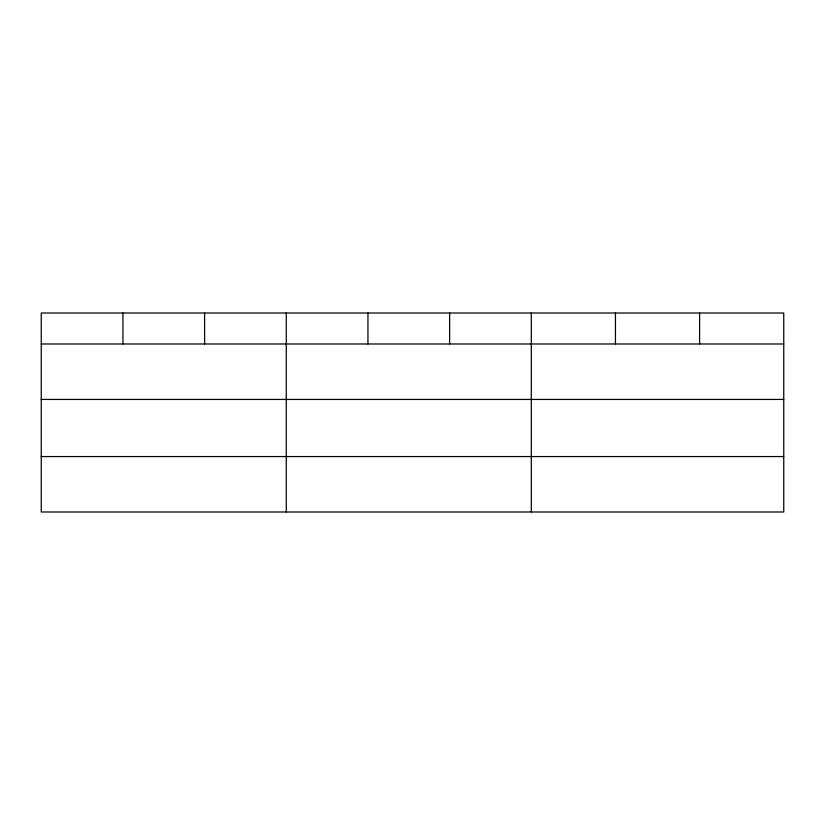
<?xml version="1.0" encoding="UTF-8"?>
<svg xmlns="http://www.w3.org/2000/svg" width="825" height="825" viewBox="0 0 825 825"><rect width="100%" height="100%" fill="white"/><g stroke="black" fill="none" stroke-linecap="round" stroke-linejoin="round"><path stroke-width="1.24" d="M783.75 399.434L783.75 313.005L41.25 313.005L41.25 511.995L783.75 511.995L783.75 399.434L41.25 399.434M41.25 343.984L783.75 343.984M41.25 456.555L783.75 456.555M699.6 313.005L699.6 343.984M615.45 313.005L615.45 343.984M531.3 313.005L531.3 511.995M449.625 313.005L449.625 343.984M367.95 313.005L367.95 343.984M286.275 313.005L286.275 511.995M204.6 313.005L204.6 343.984M122.925 313.005L122.925 343.984"/></g></svg>
